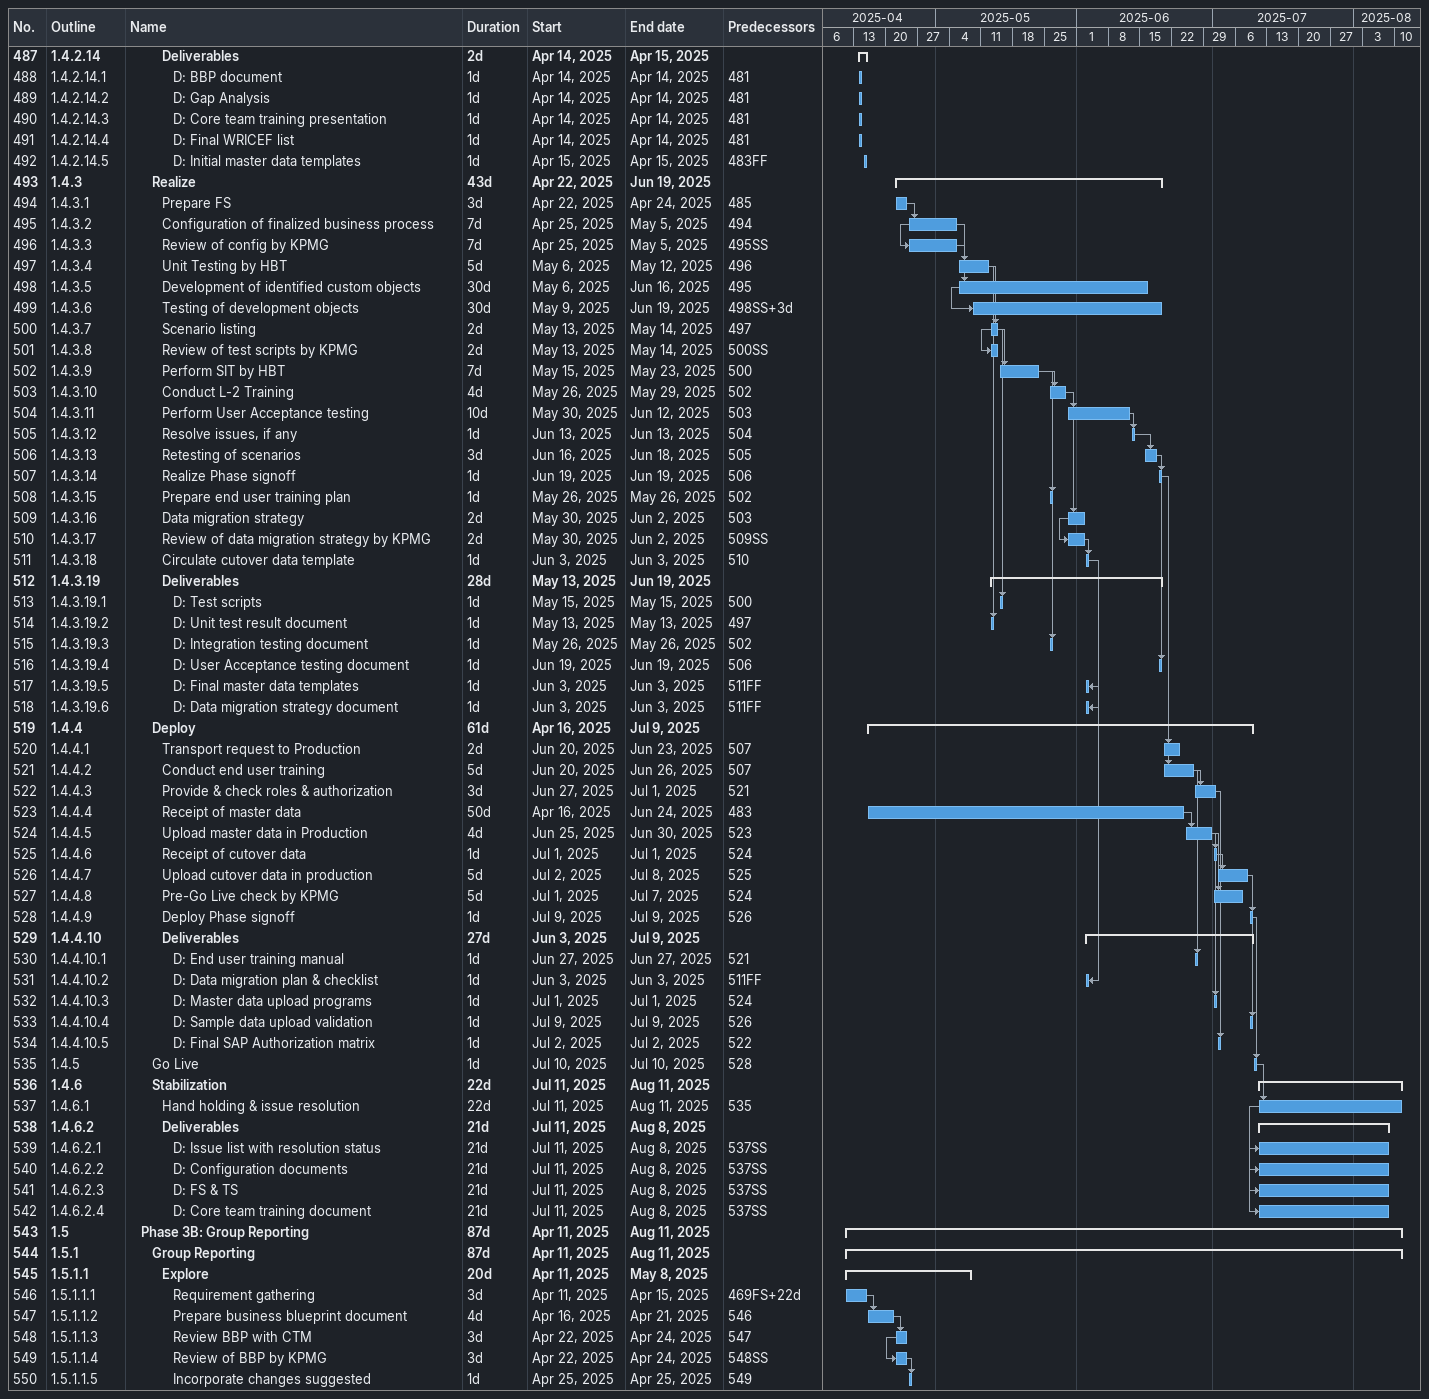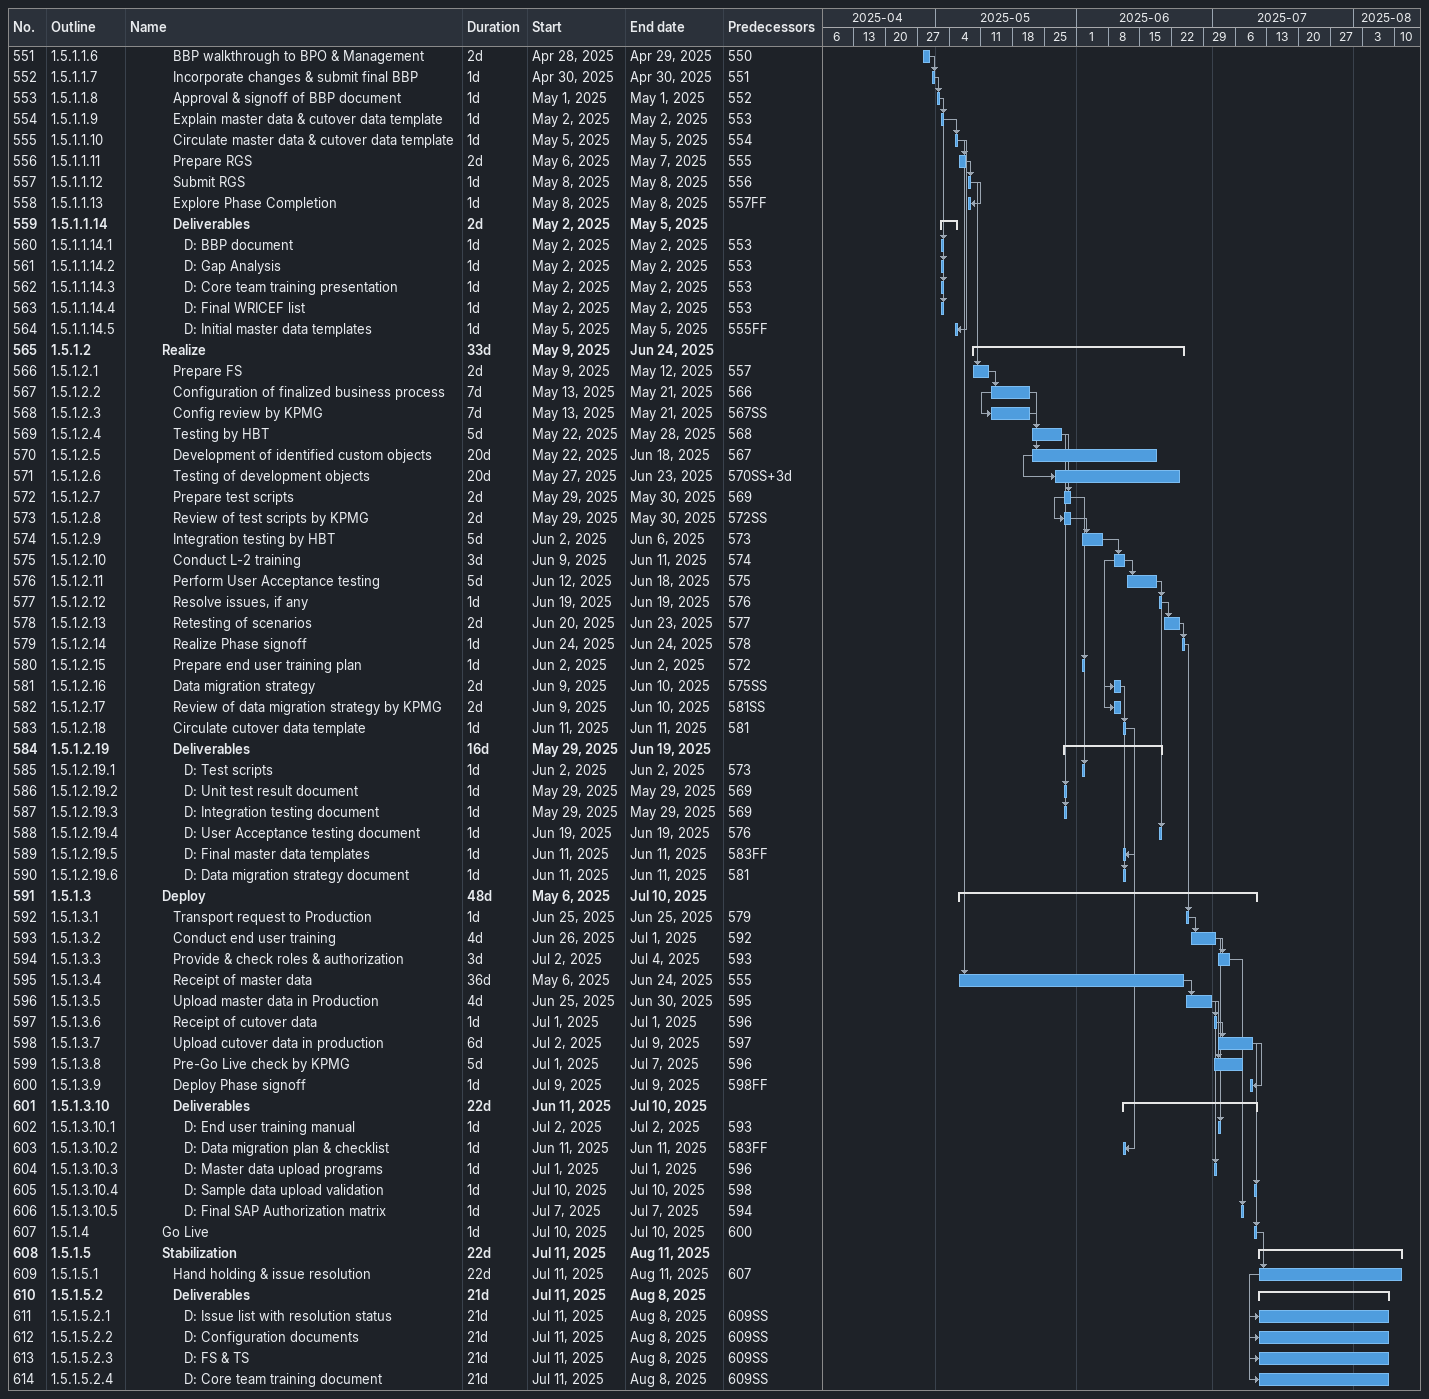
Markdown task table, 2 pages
| ID | WBS | Task | Duration | Start | Finish | Predecessors |
|---|---|---|---|---|---|---|
| 487 | 1.4.2.14 | **Deliverables** | 2d | 2025-04-14 | 2025-04-15 |  |
| 488 | 1.4.2.14.1 | D: BBP document | 1d | 2025-04-14 | 2025-04-14 | 481 |
| 489 | 1.4.2.14.2 | D: Gap Analysis | 1d | 2025-04-14 | 2025-04-14 | 481 |
| 490 | 1.4.2.14.3 | D: Core team training presentation | 1d | 2025-04-14 | 2025-04-14 | 481 |
| 491 | 1.4.2.14.4 | D: Final WRICEF list | 1d | 2025-04-14 | 2025-04-14 | 481 |
| 492 | 1.4.2.14.5 | D: Initial master data templates | 1d | 2025-04-15 | 2025-04-15 | 483FF |
| 493 | 1.4.3 | **Realize** | 43d | 2025-04-22 | 2025-06-19 |  |
| 494 | 1.4.3.1 | Prepare FS | 3d | 2025-04-22 | 2025-04-24 | 485 |
| 495 | 1.4.3.2 | Configuration of finalized business process | 7d | 2025-04-25 | 2025-05-05 | 494 |
| 496 | 1.4.3.3 | Review of config by KPMG | 7d | 2025-04-25 | 2025-05-05 | 495SS |
| 497 | 1.4.3.4 | Unit Testing by HBT | 5d | 2025-05-06 | 2025-05-12 | 496 |
| 498 | 1.4.3.5 | Development of identified custom objects | 30d | 2025-05-06 | 2025-06-16 | 495 |
| 499 | 1.4.3.6 | Testing of development objects | 30d | 2025-05-09 | 2025-06-19 | 498SS+3d |
| 500 | 1.4.3.7 | Scenario listing | 2d | 2025-05-13 | 2025-05-14 | 497 |
| 501 | 1.4.3.8 | Review of test scripts by KPMG | 2d | 2025-05-13 | 2025-05-14 | 500SS |
| 502 | 1.4.3.9 | Perform SIT by HBT | 7d | 2025-05-15 | 2025-05-23 | 500 |
| 503 | 1.4.3.10 | Conduct L-2 Training | 4d | 2025-05-26 | 2025-05-29 | 502 |
| 504 | 1.4.3.11 | Perform User Acceptance testing | 10d | 2025-05-30 | 2025-06-12 | 503 |
| 505 | 1.4.3.12 | Resolve issues, if any | 1d | 2025-06-13 | 2025-06-13 | 504 |
| 506 | 1.4.3.13 | Retesting of scenarios | 3d | 2025-06-16 | 2025-06-18 | 505 |
| 507 | 1.4.3.14 | Realize Phase signoff | 1d | 2025-06-19 | 2025-06-19 | 506 |
| 508 | 1.4.3.15 | Prepare end user training plan | 1d | 2025-05-26 | 2025-05-26 | 502 |
| 509 | 1.4.3.16 | Data migration strategy | 2d | 2025-05-30 | 2025-06-02 | 503 |
| 510 | 1.4.3.17 | Review of data migration strategy by KPMG | 2d | 2025-05-30 | 2025-06-02 | 509SS |
| 511 | 1.4.3.18 | Circulate cutover data template | 1d | 2025-06-03 | 2025-06-03 | 510 |
| 512 | 1.4.3.19 | **Deliverables** | 28d | 2025-05-13 | 2025-06-19 |  |
| 513 | 1.4.3.19.1 | D: Test scripts | 1d | 2025-05-15 | 2025-05-15 | 500 |
| 514 | 1.4.3.19.2 | D: Unit test result document | 1d | 2025-05-13 | 2025-05-13 | 497 |
| 515 | 1.4.3.19.3 | D: Integration testing document | 1d | 2025-05-26 | 2025-05-26 | 502 |
| 516 | 1.4.3.19.4 | D: User Acceptance testing document | 1d | 2025-06-19 | 2025-06-19 | 506 |
| 517 | 1.4.3.19.5 | D: Final master data templates | 1d | 2025-06-03 | 2025-06-03 | 511FF |
| 518 | 1.4.3.19.6 | D: Data migration strategy document | 1d | 2025-06-03 | 2025-06-03 | 511FF |
| 519 | 1.4.4 | **Deploy** | 61d | 2025-04-16 | 2025-07-09 |  |
| 520 | 1.4.4.1 | Transport request to Production | 2d | 2025-06-20 | 2025-06-23 | 507 |
| 521 | 1.4.4.2 | Conduct end user training | 5d | 2025-06-20 | 2025-06-26 | 507 |
| 522 | 1.4.4.3 | Provide & check roles & authorization | 3d | 2025-06-27 | 2025-07-01 | 521 |
| 523 | 1.4.4.4 | Receipt of master data | 50d | 2025-04-16 | 2025-06-24 | 483 |
| 524 | 1.4.4.5 | Upload master data in Production | 4d | 2025-06-25 | 2025-06-30 | 523 |
| 525 | 1.4.4.6 | Receipt of cutover data | 1d | 2025-07-01 | 2025-07-01 | 524 |
| 526 | 1.4.4.7 | Upload cutover data in production | 5d | 2025-07-02 | 2025-07-08 | 525 |
| 527 | 1.4.4.8 | Pre-Go Live check by KPMG | 5d | 2025-07-01 | 2025-07-07 | 524 |
| 528 | 1.4.4.9 | Deploy Phase signoff | 1d | 2025-07-09 | 2025-07-09 | 526 |
| 529 | 1.4.4.10 | **Deliverables** | 27d | 2025-06-03 | 2025-07-09 |  |
| 530 | 1.4.4.10.1 | D: End user training manual | 1d | 2025-06-27 | 2025-06-27 | 521 |
| 531 | 1.4.4.10.2 | D: Data migration plan & checklist | 1d | 2025-06-03 | 2025-06-03 | 511FF |
| 532 | 1.4.4.10.3 | D: Master data upload programs | 1d | 2025-07-01 | 2025-07-01 | 524 |
| 533 | 1.4.4.10.4 | D: Sample data upload validation | 1d | 2025-07-09 | 2025-07-09 | 526 |
| 534 | 1.4.4.10.5 | D: Final SAP Authorization matrix | 1d | 2025-07-02 | 2025-07-02 | 522 |
| 535 | 1.4.5 | Go Live | 1d | 2025-07-10 | 2025-07-10 | 528 |
| 536 | 1.4.6 | **Stabilization** | 22d | 2025-07-11 | 2025-08-11 |  |
| 537 | 1.4.6.1 | Hand holding & issue resolution | 22d | 2025-07-11 | 2025-08-11 | 535 |
| 538 | 1.4.6.2 | **Deliverables** | 21d | 2025-07-11 | 2025-08-08 |  |
| 539 | 1.4.6.2.1 | D: Issue list with resolution status | 21d | 2025-07-11 | 2025-08-08 | 537SS |
| 540 | 1.4.6.2.2 | D: Configuration documents | 21d | 2025-07-11 | 2025-08-08 | 537SS |
| 541 | 1.4.6.2.3 | D: FS & TS | 21d | 2025-07-11 | 2025-08-08 | 537SS |
| 542 | 1.4.6.2.4 | D: Core team training document | 21d | 2025-07-11 | 2025-08-08 | 537SS |
| 543 | 1.5 | **Phase 3B: Group Reporting** | 87d | 2025-04-11 | 2025-08-11 |  |
| 544 | 1.5.1 | **Group Reporting** | 87d | 2025-04-11 | 2025-08-11 |  |
| 545 | 1.5.1.1 | **Explore** | 20d | 2025-04-11 | 2025-05-08 |  |
| 546 | 1.5.1.1.1 | Requirement gathering | 3d | 2025-04-11 | 2025-04-15 | 469FS+22d |
| 547 | 1.5.1.1.2 | Prepare business blueprint document | 4d | 2025-04-16 | 2025-04-21 | 546 |
| 548 | 1.5.1.1.3 | Review BBP with CTM | 3d | 2025-04-22 | 2025-04-24 | 547 |
| 549 | 1.5.1.1.4 | Review of BBP by KPMG | 3d | 2025-04-22 | 2025-04-24 | 548SS |
| 550 | 1.5.1.1.5 | Incorporate changes suggested | 1d | 2025-04-25 | 2025-04-25 | 549 |
| 551 | 1.5.1.1.6 | BBP walkthrough to BPO & Management | 2d | 2025-04-28 | 2025-04-29 | 550 |
| 552 | 1.5.1.1.7 | Incorporate changes & submit final BBP | 1d | 2025-04-30 | 2025-04-30 | 551 |
| 553 | 1.5.1.1.8 | Approval & signoff of BBP document | 1d | 2025-05-01 | 2025-05-01 | 552 |
| 554 | 1.5.1.1.9 | Explain master data & cutover data template | 1d | 2025-05-02 | 2025-05-02 | 553 |
| 555 | 1.5.1.1.10 | Circulate master data & cutover data template | 1d | 2025-05-05 | 2025-05-05 | 554 |
| 556 | 1.5.1.1.11 | Prepare RGS | 2d | 2025-05-06 | 2025-05-07 | 555 |
| 557 | 1.5.1.1.12 | Submit RGS | 1d | 2025-05-08 | 2025-05-08 | 556 |
| 558 | 1.5.1.1.13 | Explore Phase Completion | 1d | 2025-05-08 | 2025-05-08 | 557FF |
| 559 | 1.5.1.1.14 | **Deliverables** | 2d | 2025-05-02 | 2025-05-05 |  |
| 560 | 1.5.1.1.14.1 | D: BBP document | 1d | 2025-05-02 | 2025-05-02 | 553 |
| 561 | 1.5.1.1.14.2 | D: Gap Analysis | 1d | 2025-05-02 | 2025-05-02 | 553 |
| 562 | 1.5.1.1.14.3 | D: Core team training presentation | 1d | 2025-05-02 | 2025-05-02 | 553 |
| 563 | 1.5.1.1.14.4 | D: Final WRICEF list | 1d | 2025-05-02 | 2025-05-02 | 553 |
| 564 | 1.5.1.1.14.5 | D: Initial master data templates | 1d | 2025-05-05 | 2025-05-05 | 555FF |
| 565 | 1.5.1.2 | **Realize** | 33d | 2025-05-09 | 2025-06-24 |  |
| 566 | 1.5.1.2.1 | Prepare FS | 2d | 2025-05-09 | 2025-05-12 | 557 |
| 567 | 1.5.1.2.2 | Configuration of finalized business process | 7d | 2025-05-13 | 2025-05-21 | 566 |
| 568 | 1.5.1.2.3 | Config review by KPMG | 7d | 2025-05-13 | 2025-05-21 | 567SS |
| 569 | 1.5.1.2.4 | Testing by HBT | 5d | 2025-05-22 | 2025-05-28 | 568 |
| 570 | 1.5.1.2.5 | Development of identified custom objects | 20d | 2025-05-22 | 2025-06-18 | 567 |
| 571 | 1.5.1.2.6 | Testing of development objects | 20d | 2025-05-27 | 2025-06-23 | 570SS+3d |
| 572 | 1.5.1.2.7 | Prepare test scripts | 2d | 2025-05-29 | 2025-05-30 | 569 |
| 573 | 1.5.1.2.8 | Review of test scripts by KPMG | 2d | 2025-05-29 | 2025-05-30 | 572SS |
| 574 | 1.5.1.2.9 | Integration testing by HBT | 5d | 2025-06-02 | 2025-06-06 | 573 |
| 575 | 1.5.1.2.10 | Conduct L-2 training | 3d | 2025-06-09 | 2025-06-11 | 574 |
| 576 | 1.5.1.2.11 | Perform User Acceptance testing | 5d | 2025-06-12 | 2025-06-18 | 575 |
| 577 | 1.5.1.2.12 | Resolve issues, if any | 1d | 2025-06-19 | 2025-06-19 | 576 |
| 578 | 1.5.1.2.13 | Retesting of scenarios | 2d | 2025-06-20 | 2025-06-23 | 577 |
| 579 | 1.5.1.2.14 | Realize Phase signoff | 1d | 2025-06-24 | 2025-06-24 | 578 |
| 580 | 1.5.1.2.15 | Prepare end user training plan | 1d | 2025-06-02 | 2025-06-02 | 572 |
| 581 | 1.5.1.2.16 | Data migration strategy | 2d | 2025-06-09 | 2025-06-10 | 575SS |
| 582 | 1.5.1.2.17 | Review of data migration strategy by KPMG | 2d | 2025-06-09 | 2025-06-10 | 581SS |
| 583 | 1.5.1.2.18 | Circulate cutover data template | 1d | 2025-06-11 | 2025-06-11 | 581 |
| 584 | 1.5.1.2.19 | **Deliverables** | 16d | 2025-05-29 | 2025-06-19 |  |
| 585 | 1.5.1.2.19.1 | D: Test scripts | 1d | 2025-06-02 | 2025-06-02 | 573 |
| 586 | 1.5.1.2.19.2 | D: Unit test result document | 1d | 2025-05-29 | 2025-05-29 | 569 |
| 587 | 1.5.1.2.19.3 | D: Integration testing document | 1d | 2025-05-29 | 2025-05-29 | 569 |
| 588 | 1.5.1.2.19.4 | D: User Acceptance testing document | 1d | 2025-06-19 | 2025-06-19 | 576 |
| 589 | 1.5.1.2.19.5 | D: Final master data templates | 1d | 2025-06-11 | 2025-06-11 | 583FF |
| 590 | 1.5.1.2.19.6 | D: Data migration strategy document | 1d | 2025-06-11 | 2025-06-11 | 581 |
| 591 | 1.5.1.3 | **Deploy** | 48d | 2025-05-06 | 2025-07-10 |  |
| 592 | 1.5.1.3.1 | Transport request to Production | 1d | 2025-06-25 | 2025-06-25 | 579 |
| 593 | 1.5.1.3.2 | Conduct end user training | 4d | 2025-06-26 | 2025-07-01 | 592 |
| 594 | 1.5.1.3.3 | Provide & check roles & authorization | 3d | 2025-07-02 | 2025-07-04 | 593 |
| 595 | 1.5.1.3.4 | Receipt of master data | 36d | 2025-05-06 | 2025-06-24 | 555 |
| 596 | 1.5.1.3.5 | Upload master data in Production | 4d | 2025-06-25 | 2025-06-30 | 595 |
| 597 | 1.5.1.3.6 | Receipt of cutover data | 1d | 2025-07-01 | 2025-07-01 | 596 |
| 598 | 1.5.1.3.7 | Upload cutover data in production | 6d | 2025-07-02 | 2025-07-09 | 597 |
| 599 | 1.5.1.3.8 | Pre-Go Live check by KPMG | 5d | 2025-07-01 | 2025-07-07 | 596 |
| 600 | 1.5.1.3.9 | Deploy Phase signoff | 1d | 2025-07-09 | 2025-07-09 | 598FF |
| 601 | 1.5.1.3.10 | **Deliverables** | 22d | 2025-06-11 | 2025-07-10 |  |
| 602 | 1.5.1.3.10.1 | D: End user training manual | 1d | 2025-07-02 | 2025-07-02 | 593 |
| 603 | 1.5.1.3.10.2 | D: Data migration plan & checklist | 1d | 2025-06-11 | 2025-06-11 | 583FF |
| 604 | 1.5.1.3.10.3 | D: Master data upload programs | 1d | 2025-07-01 | 2025-07-01 | 596 |
| 605 | 1.5.1.3.10.4 | D: Sample data upload validation | 1d | 2025-07-10 | 2025-07-10 | 598 |
| 606 | 1.5.1.3.10.5 | D: Final SAP Authorization matrix | 1d | 2025-07-07 | 2025-07-07 | 594 |
| 607 | 1.5.1.4 | Go Live | 1d | 2025-07-10 | 2025-07-10 | 600 |
| 608 | 1.5.1.5 | **Stabilization** | 22d | 2025-07-11 | 2025-08-11 |  |
| 609 | 1.5.1.5.1 | Hand holding & issue resolution | 22d | 2025-07-11 | 2025-08-11 | 607 |
| 610 | 1.5.1.5.2 | **Deliverables** | 21d | 2025-07-11 | 2025-08-08 |  |
| 611 | 1.5.1.5.2.1 | D: Issue list with resolution status | 21d | 2025-07-11 | 2025-08-08 | 609SS |
| 612 | 1.5.1.5.2.2 | D: Configuration documents | 21d | 2025-07-11 | 2025-08-08 | 609SS |
| 613 | 1.5.1.5.2.3 | D: FS & TS | 21d | 2025-07-11 | 2025-08-08 | 609SS |
| 614 | 1.5.1.5.2.4 | D: Core team training document | 21d | 2025-07-11 | 2025-08-08 | 609SS |
